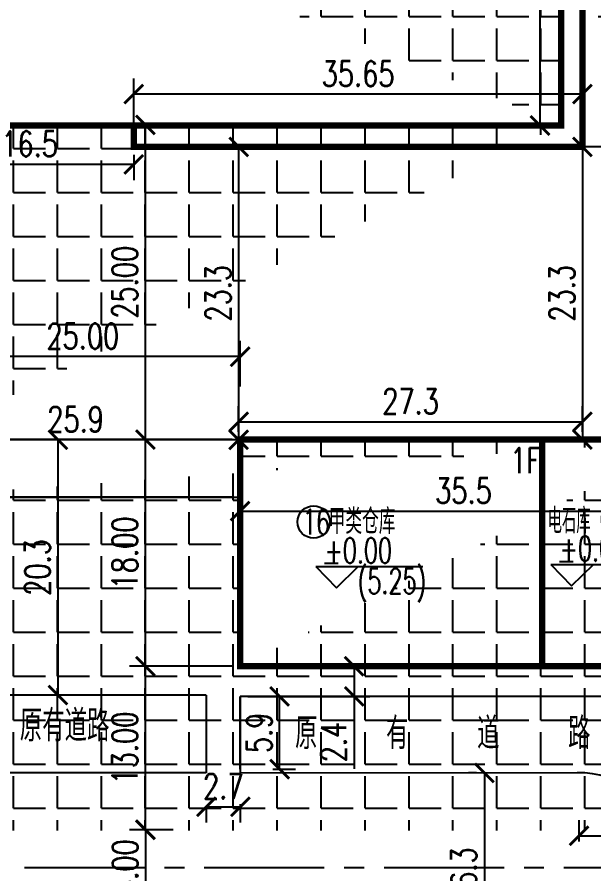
# Model space of a CAD drawing. Header units: millimetres. Extents: x 397874 to 6871063, y -8 to 5775840.
# Drawn here: x 429113.2 to 429159, y 2812818.6 to 2812886.7 of the extents above; entities that cross this region are included whole.
import ezdxf

# ---------------------------------------------------------------- set-up
doc = ezdxf.new("R2010")
doc.units = ezdxf.units.MM
doc.header["$LTSCALE"] = 1000
doc.linetypes.add('CENTER2', pattern=[28.575, 19.05, -3.175, 3.175, -3.175])
doc.linetypes.add('CONTINOUS', pattern=[0])
doc.layers.add('_TCH_MASK', color=7, linetype='Continuous')
doc.styles.add('dxfs', font='txt.shx', dxfattribs={"width": 0.7, "bigfont": 'dxfs.shx'})
doc.styles.add('HZTXT', font='txt.shx', dxfattribs={"width": 0.75, "bigfont": 'hzdx.shx'})
doc.dimstyles.new('ISO-25', dxfattribs={"dimtxt": 2, "dimasz": 0.75, "dimexe": 1.25, "dimexo": 0.625, "dimtad": 1, "dimdec": 1, "dimdsep": 46, "dimtxsty": 'HZTXT', "dimblk": 'ARCHTICK', "dimcen": 2.5, "dimadec": 0, "dimazin": 0, "dimtfac": 1, "dimtdec": 1, "dimtmove": 0, "dimatfit": 3, "dimldrblk": 'ARCHTICK', "dimfxl": 1, "dimarcsym": 0})

# ---------------------------------------------------------------- blocks, each defined once
blk = doc.blocks.new('_ArchTick')
at = {"color": 0, "linetype": 'ByBlock', "const_width": 0.15}
blk.add_lwpolyline([(-0.5, -0.5), (0.5, 0.5)], dxfattribs=at)
blk = doc.blocks.new('*D679')
at = {"color": 0, "linetype": 'CONTINOUS', "lineweight": -2, "transparency": 16777216}
for p, q in [((429125.56, 2812822.102), (429122.105, 2812822.102)), ((429123.355, 2812822.102), (429123.355, 2812816.102)), ((429125.56, 2812816.102), (429122.105, 2812816.102))]:
    blk.add_line(p, q, dxfattribs=at)
at = {"layer": 'Defpoints', "color": 0, "linetype": 'CONTINOUS', "transparency": 16777216}
for p in [(429126.185, 2812822.102), (429123.355, 2812816.102), (429126.185, 2812816.102)]:
    blk.add_point(p, dxfattribs=at)
at = {"color": 0, "linetype": 'CONTINOUS', "lineweight": -2, "transparency": 16777216, "xscale": 1.5, "yscale": 1.5, "zscale": 1.5}
for p, rotation in [((429123.355, 2812822.102), 90), ((429123.355, 2812816.102), 270)]:
    blk.add_blockref('_ArchTick', p, dxfattribs=dict(at, rotation=rotation))
at = {"color": 0, "linetype": 'CONTINOUS', "transparency": 16777216, "insert": (429121.73, 2812819.102), "char_height": 2, "attachment_point": 5, "rotation": 90, "style": 'HZTXT'}
blk.add_mtext('6.00', dxfattribs=at)
blk = doc.blocks.new('_None')
blk = doc.blocks.new('*D684')
at = {"color": 0, "linetype": 'CONTINOUS', "lineweight": -2, "transparency": 16777216}
for p, q in [((429125.032, 2812835.102), (429122.087, 2812835.102)), ((429123.337, 2812822.102), (429123.337, 2812835.102)), ((429125.56, 2812822.102), (429122.087, 2812822.102))]:
    blk.add_line(p, q, dxfattribs=at)
at = {"layer": 'Defpoints', "color": 0, "linetype": 'CONTINOUS', "transparency": 16777216}
for p in [(429123.337, 2812835.102), (429125.657, 2812835.102), (429126.185, 2812822.102)]:
    blk.add_point(p, dxfattribs=at)
at = {"color": 0, "linetype": 'CONTINOUS', "lineweight": -2, "transparency": 16777216, "xscale": 1.5, "yscale": 1.5, "zscale": 1.5}
for p, rotation in [((429123.337, 2812835.102), 90), ((429123.337, 2812822.102), 270)]:
    blk.add_blockref('_ArchTick', p, dxfattribs=dict(at, rotation=rotation))
at = {"color": 0, "linetype": 'CONTINOUS', "transparency": 16777216, "insert": (429121.712, 2812828.602), "char_height": 2, "attachment_point": 5, "rotation": 90, "style": 'HZTXT'}
blk.add_mtext('13.00', dxfattribs=at)
blk = doc.blocks.new('*D685')
at = {"color": 0, "linetype": 'CONTINOUS', "lineweight": -2, "transparency": 16777216}
for p, q in [((429130.23, 2812853.102), (429122.087, 2812853.102)), ((429123.337, 2812835.102), (429123.337, 2812853.102)), ((429130.242, 2812835.102), (429122.087, 2812835.102))]:
    blk.add_line(p, q, dxfattribs=at)
at = {"layer": 'Defpoints', "color": 0, "linetype": 'CONTINOUS', "transparency": 16777216}
for p in [(429123.337, 2812853.102), (429130.855, 2812853.102), (429130.867, 2812835.102)]:
    blk.add_point(p, dxfattribs=at)
at = {"color": 0, "linetype": 'CONTINOUS', "lineweight": -2, "transparency": 16777216, "xscale": 1.5, "yscale": 1.5, "zscale": 1.5}
for p, rotation in [((429123.337, 2812853.102), 90), ((429123.337, 2812835.102), 270)]:
    blk.add_blockref('_ArchTick', p, dxfattribs=dict(at, rotation=rotation))
at = {"color": 0, "linetype": 'CONTINOUS', "transparency": 16777216, "insert": (429121.712, 2812844.102), "char_height": 2, "attachment_point": 5, "rotation": 90, "style": 'HZTXT'}
blk.add_mtext('18.00', dxfattribs=at)
blk = doc.blocks.new('*D686')
at = {"color": 0, "linetype": 'CONTINOUS', "lineweight": -2, "transparency": 16777216}
for p, q in [((429125.032, 2812878.102), (429122.087, 2812878.102)), ((429123.337, 2812853.102), (429123.337, 2812878.102)), ((429125.032, 2812853.102), (429122.087, 2812853.102))]:
    blk.add_line(p, q, dxfattribs=at)
at = {"layer": 'Defpoints', "color": 0, "linetype": 'CONTINOUS', "transparency": 16777216}
for p in [(429123.337, 2812878.102), (429125.657, 2812878.102), (429125.657, 2812853.102)]:
    blk.add_point(p, dxfattribs=at)
at = {"color": 0, "linetype": 'CONTINOUS', "lineweight": -2, "transparency": 16777216, "xscale": 1.5, "yscale": 1.5, "zscale": 1.5}
for p, rotation in [((429123.337, 2812878.102), 90), ((429123.337, 2812853.102), 270)]:
    blk.add_blockref('_ArchTick', p, dxfattribs=dict(at, rotation=rotation))
at = {"color": 0, "linetype": 'CONTINOUS', "transparency": 16777216, "insert": (429121.712, 2812865.602), "char_height": 2, "attachment_point": 5, "rotation": 90, "style": 'HZTXT'}
blk.add_mtext('25.00', dxfattribs=at)
blk = doc.blocks.new('*D687')
at = {"color": 0, "linetype": 'CONTINOUS', "lineweight": -2, "transparency": 16777216}
for p, q in [((429105.867, 2812857.318), (429105.867, 2812860.943)), ((429130.867, 2812857.318), (429130.867, 2812860.943)), ((429130.867, 2812859.693), (429105.867, 2812859.693))]:
    blk.add_line(p, q, dxfattribs=at)
at = {"layer": 'Defpoints', "color": 0, "linetype": 'CONTINOUS', "transparency": 16777216}
for p in [(429105.867, 2812859.693), (429105.867, 2812856.693), (429130.867, 2812856.693)]:
    blk.add_point(p, dxfattribs=at)
at = {"color": 0, "linetype": 'CONTINOUS', "lineweight": -2, "transparency": 16777216, "xscale": 1.5, "yscale": 1.5, "zscale": 1.5}
for p, rotation in [((429105.867, 2812859.693), 180.0000000021344), ((429130.867, 2812859.693), 2.134452614654947e-09)]:
    blk.add_blockref('_ArchTick', p, dxfattribs=dict(at, rotation=rotation))
at = {"color": 0, "linetype": 'CONTINOUS', "transparency": 16777216, "insert": (429118.367, 2812861.318), "char_height": 2, "attachment_point": 5, "rotation": 0, "style": 'HZTXT'}
blk.add_mtext('25.00', dxfattribs=at)
blk = doc.blocks.new('*D703')
at = {"color": 0, "linetype": 'CONTINOUS', "lineweight": -2, "transparency": 16777216}
for p, q in [((429130.364, 2812908.053), (429155.94, 2812908.053)), ((429154.69, 2812908.053), (429154.69, 2812878.053)), ((429136.682, 2812878.053), (429155.94, 2812878.053))]:
    blk.add_line(p, q, dxfattribs=at)
at = {"layer": 'Defpoints', "color": 0, "linetype": 'CONTINOUS', "transparency": 16777216}
for p in [(429129.739, 2812908.053), (429136.057, 2812878.053), (429154.69, 2812878.053)]:
    blk.add_point(p, dxfattribs=at)
at = {"color": 0, "linetype": 'CONTINOUS', "lineweight": -2, "transparency": 16777216, "xscale": 1.5, "yscale": 1.5, "zscale": 1.5}
for p, rotation in [((429154.69, 2812908.053), 90), ((429154.69, 2812878.053), 270)]:
    blk.add_blockref('_ArchTick', p, dxfattribs=dict(at, rotation=rotation))
at = {"color": 0, "linetype": 'CONTINOUS', "transparency": 16777216, "insert": (429153.065, 2812893.053), "char_height": 2, "attachment_point": 5, "rotation": 90, "style": 'HZTXT'}
blk.add_mtext('30.00', dxfattribs=at)
blk = doc.blocks.new('*D847')
at = {"color": 0, "linetype": 'CONTINOUS', "lineweight": -2, "transparency": 16777216}
for p, q in [((429157.807, 2812821.178), (429157.807, 2812822.881)), ((429164.607, 2812821.207), (429164.607, 2812822.881)), ((429157.807, 2812821.631), (429164.607, 2812821.631))]:
    blk.add_line(p, q, dxfattribs=at)
at = {"layer": 'Defpoints', "color": 0, "linetype": 'CONTINOUS', "transparency": 16777216}
for p in [(429164.607, 2812821.631), (429157.807, 2812820.553), (429164.607, 2812820.582)]:
    blk.add_point(p, dxfattribs=at)
at = {"color": 0, "linetype": 'CONTINOUS', "lineweight": -2, "transparency": 16777216, "xscale": 1.5, "yscale": 1.5, "zscale": 1.5, "rotation": 180}
blk.add_blockref('_ArchTick', (429157.807, 2812821.631), dxfattribs=at)
at = {"color": 0, "linetype": 'CONTINOUS', "lineweight": -2, "transparency": 16777216, "xscale": 1.5, "yscale": 1.5, "zscale": 1.5}
blk.add_blockref('_ArchTick', (429164.607, 2812821.631), dxfattribs=at)
at = {"color": 0, "linetype": 'CONTINOUS', "transparency": 16777216, "insert": (429161.207, 2812823.256), "char_height": 2, "attachment_point": 5, "style": 'HZTXT'}
blk.add_mtext('6.8', dxfattribs=at)
blk = doc.blocks.new('*D850')
at = {"color": 0, "linetype": 'CONTINOUS', "lineweight": -2, "transparency": 16777216}
for p, q in [((429130.867, 2812846.574), (429130.867, 2812848.667)), ((429166.367, 2812846.574), (429166.367, 2812848.667)), ((429130.867, 2812847.417), (429166.367, 2812847.417))]:
    blk.add_line(p, q, dxfattribs=at)
at = {"layer": 'Defpoints', "color": 0, "linetype": 'CONTINOUS', "transparency": 16777216}
for p in [(429166.367, 2812847.417), (429130.867, 2812845.949), (429166.367, 2812845.949)]:
    blk.add_point(p, dxfattribs=at)
at = {"color": 0, "linetype": 'CONTINOUS', "lineweight": -2, "transparency": 16777216, "xscale": 1.5, "yscale": 1.5, "zscale": 1.5, "rotation": 180}
blk.add_blockref('_ArchTick', (429130.867, 2812847.417), dxfattribs=at)
at = {"color": 0, "linetype": 'CONTINOUS', "lineweight": -2, "transparency": 16777216, "xscale": 1.5, "yscale": 1.5, "zscale": 1.5}
blk.add_blockref('_ArchTick', (429166.367, 2812847.417), dxfattribs=at)
at = {"color": 0, "linetype": 'CONTINOUS', "transparency": 16777216, "insert": (429148.617, 2812849.042), "char_height": 2, "attachment_point": 5, "style": 'HZTXT'}
blk.add_mtext('35.5', dxfattribs=at)
blk = doc.blocks.new('*D851')
at = {"color": 0, "linetype": 'CONTINOUS', "lineweight": -2, "transparency": 16777216}
for p, q in [((429123.962, 2812876.353), (429131.998, 2812876.353)), ((429130.748, 2812876.353), (429130.748, 2812853.102)), ((429123.962, 2812853.102), (429131.998, 2812853.102))]:
    blk.add_line(p, q, dxfattribs=at)
at = {"layer": 'Defpoints', "color": 0, "linetype": 'CONTINOUS', "transparency": 16777216}
for p in [(429123.337, 2812876.353), (429123.337, 2812853.102), (429130.748, 2812853.102)]:
    blk.add_point(p, dxfattribs=at)
at = {"color": 0, "linetype": 'CONTINOUS', "lineweight": -2, "transparency": 16777216, "xscale": 1.5, "yscale": 1.5, "zscale": 1.5}
for p, rotation in [((429130.748, 2812876.353), 90), ((429130.748, 2812853.102), 270)]:
    blk.add_blockref('_ArchTick', p, dxfattribs=dict(at, rotation=rotation))
at = {"color": 0, "linetype": 'CONTINOUS', "transparency": 16777216, "insert": (429129.123, 2812864.728), "char_height": 2, "attachment_point": 5, "rotation": 90, "style": 'HZTXT'}
blk.add_mtext('23.3', dxfattribs=at)
blk = doc.blocks.new('*D853')
at = {"color": 0, "linetype": 'CONTINOUS', "lineweight": -2, "transparency": 16777216}
for p, q in [((429131.492, 2812835.102), (429141.181, 2812835.102)), ((429139.931, 2812835.102), (429139.931, 2812832.704)), ((429131.492, 2812832.704), (429141.181, 2812832.704)), ((429139.931, 2812832.704), (429139.931, 2812826.954))]:
    blk.add_line(p, q, dxfattribs=at)
at = {"layer": 'Defpoints', "color": 0, "linetype": 'CONTINOUS', "transparency": 16777216}
for p in [(429130.867, 2812835.102), (429130.867, 2812832.704), (429139.931, 2812832.704)]:
    blk.add_point(p, dxfattribs=at)
at = {"color": 0, "linetype": 'CONTINOUS', "lineweight": -2, "transparency": 16777216, "xscale": 1.5, "yscale": 1.5, "zscale": 1.5}
for p, rotation in [((429139.931, 2812835.102), 90), ((429139.931, 2812832.704), 270)]:
    blk.add_blockref('_ArchTick', p, dxfattribs=dict(at, rotation=rotation))
at = {"color": 0, "linetype": 'CONTINOUS', "transparency": 16777216, "insert": (429138.306, 2812829.079), "char_height": 2, "attachment_point": 5, "rotation": 90, "style": 'HZTXT'}
blk.add_mtext('2.4', dxfattribs=at)
blk = doc.blocks.new('*D855')
at = {"color": 0, "linetype": 'CONTINOUS', "lineweight": -2, "transparency": 16777216}
for p, q in [((429122.416, 2812876.978), (429122.416, 2812881.793)), ((429158.066, 2812876.978), (429158.066, 2812881.793)), ((429158.066, 2812880.543), (429122.416, 2812880.543))]:
    blk.add_line(p, q, dxfattribs=at)
at = {"layer": 'Defpoints', "color": 0, "linetype": 'CONTINOUS', "transparency": 16777216}
for p in [(429122.416, 2812880.543), (429122.416, 2812876.353), (429158.066, 2812876.353)]:
    blk.add_point(p, dxfattribs=at)
at = {"color": 0, "linetype": 'CONTINOUS', "lineweight": -2, "transparency": 16777216, "xscale": 1.5, "yscale": 1.5, "zscale": 1.5, "rotation": 180}
blk.add_blockref('_ArchTick', (429122.416, 2812880.543), dxfattribs=at)
at = {"color": 0, "linetype": 'CONTINOUS', "lineweight": -2, "transparency": 16777216, "xscale": 1.5, "yscale": 1.5, "zscale": 1.5}
blk.add_blockref('_ArchTick', (429158.066, 2812880.543), dxfattribs=at)
at = {"color": 0, "linetype": 'CONTINOUS', "transparency": 16777216, "insert": (429140.241, 2812882.168), "char_height": 2, "attachment_point": 5, "style": 'HZTXT'}
blk.add_mtext('35.65', dxfattribs=at)
blk = doc.blocks.new('*D883')
at = {"color": 0, "linetype": 'CONTINOUS', "lineweight": -2, "transparency": 16777216}
for p, q in [((429128.181, 2812823.941), (429128.181, 2812822.691)), ((429128.181, 2812823.941), (429130.881, 2812823.941)), ((429130.881, 2812824.144), (429130.881, 2812822.691))]:
    blk.add_line(p, q, dxfattribs=at)
at = {"layer": 'Defpoints', "color": 0, "linetype": 'CONTINOUS', "transparency": 16777216}
for p in [(429128.181, 2812824.566), (429130.881, 2812824.769), (429130.881, 2812823.941)]:
    blk.add_point(p, dxfattribs=at)
at = {"color": 0, "linetype": 'CONTINOUS', "lineweight": -2, "transparency": 16777216, "xscale": 1.5, "yscale": 1.5, "zscale": 1.5, "rotation": 180}
blk.add_blockref('_ArchTick', (429128.181, 2812823.941), dxfattribs=at)
at = {"color": 0, "linetype": 'CONTINOUS', "lineweight": -2, "transparency": 16777216, "xscale": 1.5, "yscale": 1.5, "zscale": 1.5}
blk.add_blockref('_ArchTick', (429130.881, 2812823.941), dxfattribs=at)
at = {"color": 0, "linetype": 'CONTINOUS', "transparency": 16777216, "insert": (429129.531, 2812825.566), "char_height": 2, "attachment_point": 5, "style": 'HZTXT'}
blk.add_mtext('2.7', dxfattribs=at)
blk = doc.blocks.new('*D884')
at = {"color": 0, "linetype": 'CONTINOUS', "lineweight": -2, "transparency": 16777216}
for p, q in [((429133.495, 2812832.702), (429135.258, 2812832.702)), ((429134.008, 2812826.919), (429134.008, 2812832.702)), ((429133.455, 2812826.919), (429135.258, 2812826.919))]:
    blk.add_line(p, q, dxfattribs=at)
at = {"layer": 'Defpoints', "color": 0, "linetype": 'CONTINOUS', "transparency": 16777216}
for p in [(429132.87, 2812832.702), (429134.008, 2812832.702), (429132.83, 2812826.919)]:
    blk.add_point(p, dxfattribs=at)
at = {"color": 0, "linetype": 'CONTINOUS', "lineweight": -2, "transparency": 16777216, "xscale": 1.5, "yscale": 1.5, "zscale": 1.5}
for p, rotation in [((429134.008, 2812832.702), 90), ((429134.008, 2812826.919), 270)]:
    blk.add_blockref('_ArchTick', p, dxfattribs=dict(at, rotation=rotation))
at = {"color": 0, "linetype": 'CONTINOUS', "transparency": 16777216, "insert": (429132.383, 2812829.811), "char_height": 2, "attachment_point": 5, "rotation": 90, "style": 'HZTXT'}
blk.add_mtext('5.9', dxfattribs=at)
blk = doc.blocks.new('*D939')
at = {"color": 0, "linetype": 'CONTINOUS', "lineweight": -2, "transparency": 16777216}
for p, q in [((429149.647, 2812826.628), (429149.022, 2812826.628)), ((429150.272, 2812826.628), (429150.272, 2812810.302)), ((429149.647, 2812810.302), (429149.022, 2812810.302))]:
    blk.add_line(p, q, dxfattribs=at)
at = {"layer": 'Defpoints', "color": 0, "linetype": 'CONTINOUS', "transparency": 16777216}
for p in [(429150.272, 2812826.628), (429150.272, 2812810.302), (429150.272, 2812810.302)]:
    blk.add_point(p, dxfattribs=at)
at = {"color": 0, "linetype": 'CONTINOUS', "lineweight": -2, "transparency": 16777216, "xscale": 1.5, "yscale": 1.5, "zscale": 1.5}
for p, rotation in [((429150.272, 2812826.628), 90), ((429150.272, 2812810.302), 270)]:
    blk.add_blockref('_ArchTick', p, dxfattribs=dict(at, rotation=rotation))
at = {"color": 0, "linetype": 'CONTINOUS', "transparency": 16777216, "insert": (429148.647, 2812818.465), "char_height": 2, "attachment_point": 5, "rotation": 90, "style": 'HZTXT'}
blk.add_mtext('16.3', dxfattribs=at)
blk = doc.blocks.new('*D962')
at = {"color": 0, "linetype": 'CONTINOUS', "lineweight": -2, "transparency": 16777216}
for p, q in [((429130.748, 2812853.088), (429104.839, 2812853.088)), ((429104.839, 2812852.477), (429104.839, 2812851.838)), ((429130.748, 2812852.477), (429130.748, 2812851.838))]:
    blk.add_line(p, q, dxfattribs=at)
at = {"layer": 'Defpoints', "color": 0, "linetype": 'CONTINOUS', "transparency": 16777216}
for p in [(429104.839, 2812853.102), (429104.839, 2812853.088), (429130.748, 2812853.102)]:
    blk.add_point(p, dxfattribs=at)
at = {"color": 0, "linetype": 'CONTINOUS', "lineweight": -2, "transparency": 16777216, "xscale": 1.5, "yscale": 1.5, "zscale": 1.5, "rotation": 180}
blk.add_blockref('_ArchTick', (429104.839, 2812853.088), dxfattribs=at)
at = {"color": 0, "linetype": 'CONTINOUS', "lineweight": -2, "transparency": 16777216, "xscale": 1.5, "yscale": 1.5, "zscale": 1.5}
blk.add_blockref('_ArchTick', (429130.748, 2812853.088), dxfattribs=at)
at = {"color": 0, "linetype": 'CONTINOUS', "transparency": 16777216, "insert": (429117.794, 2812854.713), "char_height": 2, "attachment_point": 5, "style": 'HZTXT'}
blk.add_mtext('25.9', dxfattribs=at)
blk = doc.blocks.new('*D965')
at = {"color": 0, "linetype": 'CONTINOUS', "lineweight": -2, "transparency": 16777216}
for p, q in [((429115.763, 2812853.088), (429115.138, 2812853.088)), ((429116.388, 2812853.088), (429116.388, 2812832.804)), ((429115.763, 2812832.804), (429115.138, 2812832.804))]:
    blk.add_line(p, q, dxfattribs=at)
at = {"layer": 'Defpoints', "color": 0, "linetype": 'CONTINOUS', "transparency": 16777216}
for p in [(429116.388, 2812853.088), (429116.388, 2812832.804), (429116.388, 2812832.804)]:
    blk.add_point(p, dxfattribs=at)
at = {"color": 0, "linetype": 'CONTINOUS', "lineweight": -2, "transparency": 16777216, "xscale": 1.5, "yscale": 1.5, "zscale": 1.5}
for p, rotation in [((429116.388, 2812853.088), 90), ((429116.388, 2812832.804), 270)]:
    blk.add_blockref('_ArchTick', p, dxfattribs=dict(at, rotation=rotation))
at = {"color": 0, "linetype": 'CONTINOUS', "transparency": 16777216, "insert": (429114.763, 2812842.946), "char_height": 2, "attachment_point": 5, "rotation": 90, "style": 'HZTXT'}
blk.add_mtext('20.3', dxfattribs=at)
blk = doc.blocks.new('*D967')
at = {"color": 0, "linetype": 'CONTINOUS', "lineweight": -2, "transparency": 16777216}
for p, q in [((429157.441, 2812876.353), (429156.816, 2812876.353)), ((429158.066, 2812876.353), (429158.066, 2812853.102)), ((429157.441, 2812853.102), (429156.816, 2812853.102))]:
    blk.add_line(p, q, dxfattribs=at)
at = {"layer": 'Defpoints', "color": 0, "linetype": 'CONTINOUS', "transparency": 16777216}
for p in [(429158.066, 2812876.353), (429158.066, 2812853.102), (429158.066, 2812853.102)]:
    blk.add_point(p, dxfattribs=at)
at = {"color": 0, "linetype": 'CONTINOUS', "lineweight": -2, "transparency": 16777216, "xscale": 1.5, "yscale": 1.5, "zscale": 1.5}
for p, rotation in [((429158.066, 2812876.353), 90), ((429158.066, 2812853.102), 270)]:
    blk.add_blockref('_ArchTick', p, dxfattribs=dict(at, rotation=rotation))
at = {"color": 0, "linetype": 'CONTINOUS', "transparency": 16777216, "insert": (429156.441, 2812864.728), "char_height": 2, "attachment_point": 5, "rotation": 90, "style": 'HZTXT'}
blk.add_mtext('23.3', dxfattribs=at)
blk = doc.blocks.new('*D968')
at = {"color": 0, "linetype": 'CONTINOUS', "lineweight": -2, "transparency": 16777216}
for p, q in [((429130.748, 2812853.727), (429130.748, 2812855.767)), ((429158.066, 2812853.727), (429158.066, 2812855.767)), ((429130.748, 2812854.517), (429158.066, 2812854.517))]:
    blk.add_line(p, q, dxfattribs=at)
at = {"layer": 'Defpoints', "color": 0, "linetype": 'CONTINOUS', "transparency": 16777216}
for p in [(429158.066, 2812854.517), (429130.748, 2812853.102), (429158.066, 2812853.102)]:
    blk.add_point(p, dxfattribs=at)
at = {"color": 0, "linetype": 'CONTINOUS', "lineweight": -2, "transparency": 16777216, "xscale": 1.5, "yscale": 1.5, "zscale": 1.5, "rotation": 180}
blk.add_blockref('_ArchTick', (429130.748, 2812854.517), dxfattribs=at)
at = {"color": 0, "linetype": 'CONTINOUS', "lineweight": -2, "transparency": 16777216, "xscale": 1.5, "yscale": 1.5, "zscale": 1.5}
blk.add_blockref('_ArchTick', (429158.066, 2812854.517), dxfattribs=at)
at = {"color": 0, "linetype": 'CONTINOUS', "transparency": 16777216, "insert": (429144.407, 2812856.142), "char_height": 2, "attachment_point": 5, "style": 'HZTXT'}
blk.add_mtext('27.3', dxfattribs=at)
blk = doc.blocks.new('*D969')
at = {"color": 0, "linetype": 'CONTINOUS', "lineweight": -2, "transparency": 16777216}
for p, q in [((429105.867, 2812875.728), (429105.867, 2812873.72)), ((429122.416, 2812875.728), (429122.416, 2812873.72)), ((429122.416, 2812874.97), (429105.867, 2812874.97))]:
    blk.add_line(p, q, dxfattribs=at)
at = {"layer": 'Defpoints', "color": 0, "linetype": 'CONTINOUS', "transparency": 16777216}
for p in [(429105.867, 2812876.353), (429122.416, 2812876.353), (429105.867, 2812874.97)]:
    blk.add_point(p, dxfattribs=at)
at = {"color": 0, "linetype": 'CONTINOUS', "lineweight": -2, "transparency": 16777216, "xscale": 1.5, "yscale": 1.5, "zscale": 1.5, "rotation": 180}
blk.add_blockref('_ArchTick', (429105.867, 2812874.97), dxfattribs=at)
at = {"color": 0, "linetype": 'CONTINOUS', "lineweight": -2, "transparency": 16777216, "xscale": 1.5, "yscale": 1.5, "zscale": 1.5}
blk.add_blockref('_ArchTick', (429122.416, 2812874.97), dxfattribs=at)
at = {"color": 0, "linetype": 'CONTINOUS', "transparency": 16777216, "insert": (429114.142, 2812876.595), "char_height": 2, "attachment_point": 5, "style": 'HZTXT'}
blk.add_mtext('16.5', dxfattribs=at)
blk = doc.blocks.new('*D991')
at = {"color": 0, "linetype": 'CONTINOUS', "lineweight": -2, "transparency": 16777216}
for p, q in [((429130.242, 2812853.102), (429110.332, 2812853.102)), ((429111.582, 2812848.539), (429111.582, 2812853.102)), ((429130.242, 2812848.539), (429110.332, 2812848.539))]:
    blk.add_line(p, q, dxfattribs=at)
at = {"layer": 'Defpoints', "color": 0, "linetype": 'CONTINOUS', "transparency": 16777216}
for p in [(429111.582, 2812853.102), (429130.867, 2812853.102), (429130.867, 2812848.539)]:
    blk.add_point(p, dxfattribs=at)
at = {"color": 0, "linetype": 'CONTINOUS', "lineweight": -2, "transparency": 16777216, "xscale": 1.5, "yscale": 1.5, "zscale": 1.5}
for p, rotation in [((429111.582, 2812853.102), 90), ((429111.582, 2812848.539), 270)]:
    blk.add_blockref('_ArchTick', p, dxfattribs=dict(at, rotation=rotation))
at = {"color": 0, "linetype": 'CONTINOUS', "transparency": 16777216, "insert": (429109.957, 2812850.821), "char_height": 2, "attachment_point": 5, "rotation": 90, "style": 'HZTXT'}
blk.add_mtext('4.6', dxfattribs=at)

msp = doc.modelspace()

# ---------------------------------------------------------------- hatches: boundary and pattern name
at = {"linetype": 'CONTINOUS'}
h = msp.add_hatch(dxfattribs=at)
h.set_pattern_fill('GRASS', color=3, scale=0.054, style=0)
h.set_pattern_definition([(90, (428986.6436, 2812723.6871), (-0.969867, 0.969867), [0.257175, -1.682559]), (45, (428986.6436, 2812723.6871), (-0.9698677, 0.9698677), [0.257175, -1.114425]), (135, (428986.6436, 2812723.6871), (-0.9698677, -0.9698677), [0.257175, -1.114425])])
edge = h.paths.add_edge_path()
edge.add_line((428996.534, 2812984.894), (429007.751, 2812986.572))
edge.add_arc((428245.5, 2812967.568), 762.487, 0.233679, 1.428202, ccw=False)
edge.add_line((429007.981, 2812970.678), (429010.393, 2812757.703))
edge.add_arc((429028.392, 2812757.891), 18, 180.59848, 268.15967)
edge.add_line((429027.814, 2812739.9), (429168.81, 2812735.37))
edge.add_arc((429182.64, 2812620.562), 115.638, 87.64632, 96.86841, ccw=False)
edge.add_line((429187.389, 2812736.102), (429187.391, 2812858.041))
edge.add_arc((425829.037, 2812780.795), 3359.242, 1.317645, 1.469012)
edge.add_line((429187.175, 2812866.913), (429187.032, 2812877.852))
edge.add_line((429187.032, 2812877.852), (429191.391, 2812878.102))
edge.add_line((429191.391, 2812878.102), (429191.395, 2812730.731))
edge.add_line((429191.395, 2812730.731), (429255.258, 2812727.933))
edge.add_line((429255.258, 2812727.933), (429255.258, 2812723.687))
edge.add_line((429255.258, 2812723.687), (429168.385, 2812728.376))
edge.add_line((429168.385, 2812728.376), (429129.36, 2812730.11))
edge.add_line((429129.36, 2812730.11), (429091.518, 2812731.731))
edge.add_line((429091.518, 2812731.731), (429068.655, 2812732.74))
edge.add_line((429068.655, 2812732.74), (428995.964, 2812736.193))
edge.add_arc((428996.365, 2812744.639), 8.455, 181.28443, 267.28067, ccw=False)
edge.add_line((428987.912, 2812744.449), (428988.493, 2812805.44))
edge.add_line((428988.493, 2812805.44), (428987.758, 2812883.63))
edge.add_line((428987.758, 2812883.63), (428987.248, 2812934.771))
edge.add_line((428987.248, 2812934.771), (428986.762, 2812983.747))
edge.add_line((428986.762, 2812983.747), (428996.534, 2812984.894))
h = msp.add_hatch(dxfattribs=at)
h.set_pattern_fill('ANGLE', color=252, scale=0.5, style=0)
h.set_pattern_definition([(360, (-303.9914, -531.6), (-3e-12, 3.4925), [2.54, -0.9525]), (90, (-303.9914, -531.6), (-3.4925, -3e-12), [2.54, -0.9525])])
edge = h.paths.add_edge_path()
edge.add_line((429085.873, 2812822.052), (429169.39, 2812822.052))
edge.add_arc((429169.39, 2812834.052), 12, 270, 359.99869)
edge.add_line((429181.39, 2812834.052), (429181.391, 2812857.885))
edge.add_arc((429169.387, 2812857.885), 12.004, 359.99869, 420.87143)
edge.add_arc((429183.618, 2812883.424), 17.232, 178.53285, 240.87143, ccw=False)
edge.add_line((429166.392, 2812883.865), (429166.392, 2812904.114))
edge.add_arc((429154.392, 2812904.114), 12, 359.99874, 449.99987)
edge.add_line((429154.392, 2812916.114), (429077.872, 2812917.879))
edge.add_arc((429020.191, 2812912.971), 57.889, -4.98366, 4.86336, ccw=False)
edge.add_line((429077.323, 2812907.942), (429079.39, 2812832.754))
edge.add_arc((429089.03, 2812831.279), 9.753, 171.30144, 251.11194)
edge = h.paths.add_edge_path(flags=16)
edge.add_line((429104.839, 2812848.539), (429104.839, 2812827.113))
edge.add_line((429081.81, 2812826.913), (429104.839, 2812827.113))
edge.add_line((429081.81, 2812848.801), (429081.81, 2812826.913))
edge.add_line((429096.867, 2812848.801), (429081.81, 2812848.801))
edge.add_line((429156.392, 2812878.102), (429105.878, 2812878.102))
edge.add_line((429105.878, 2812855.102), (429105.878, 2812878.102))
edge.add_line((429083.878, 2812855.102), (429105.878, 2812855.102))
edge.add_line((429083.878, 2812878.102), (429083.878, 2812855.102))
edge.add_line((429156.392, 2812908.102), (429156.392, 2812878.102))
edge.add_line((429083.873, 2812908.102), (429083.873, 2812878.102))
edge.add_line((429083.873, 2812908.102), (429156.392, 2812908.102))
edge.add_line((429166.385, 2812835.054), (429130.867, 2812835.054))
edge.add_line((429166.385, 2812835.054), (429166.385, 2812853.154))
edge.add_line((429130.867, 2812835.054), (429130.867, 2812853.084))
edge.add_line((429130.867, 2812853.084), (429166.662, 2812853.108))

# ---------------------------------------------------------------- linework, layer by layer
at = {"color": 3, "linetype": 'CONTINOUS'}
for p, q in [((429122.416, 2812878.061), (429122.416, 2812876.353)), ((429164.263, 2812876.36), (429158.066, 2812876.353)), ((429136.875, 2812843.032), (429145.382, 2812843.032)), ((429136.875, 2812843.032), (429138.514, 2812841.331)), ((429138.514, 2812841.331), (429140.257, 2812843.032)), ((429155.562, 2812843.185), (429164.069, 2812843.185)), ((429155.562, 2812843.185), (429157.201, 2812841.483)), ((429157.201, 2812841.483), (429158.944, 2812843.185)), ((429130.881, 2812826.921), (429130.881, 2812832.704))]:
    msp.add_line(p, q, dxfattribs=at)
at = {"color": 0, "linetype": 'CONTINOUS'}
msp.add_line((429104.839, 2812848.539), (429130.867, 2812848.539), dxfattribs=at)
at = {"color": 0, "linetype": 'CONTINOUS', "ltscale": 10}
for p, q in [((429137.566, 2812843.276), (429138.65, 2812843.276)), ((429156.252, 2812843.428), (429157.337, 2812843.428))]:
    msp.add_line(p, q, dxfattribs=at)
at = {"color": 6, "linetype": 'CONTINOUS'}
for p, q in [((429128.182, 2812832.804), (429108.325, 2812832.804)), ((429128.182, 2812832.804), (429128.181, 2812826.623)), ((429173.673, 2812832.702), (429130.881, 2812832.702)), ((429130.882, 2812832.702), (429130.884, 2812826.619)), ((429128.181, 2812826.621), (429108.325, 2812826.621)), ((429158.269, 2812826.631), (429130.881, 2812826.619))]:
    msp.add_line(p, q, dxfattribs=at)
at = {"color": 1, "linetype": 'CENTER2', "ltscale": 0.0005}
msp.add_line((429070.873, 2812819.102), (429184.263, 2812819.102), dxfattribs=at)
at = {"color": 0, "linetype": 'CONTINOUS'}
msp.add_circle((429136.712, 2812846.559), 1.286, dxfattribs=at)
at = {"layer": '_TCH_MASK', "color": 4, "linetype": 'CONTINOUS', "const_width": 0.5}
for points in [[(429156.367, 2812878.047), (429156.355, 2812909.76), (429158.063, 2812909.76), (429158.066, 2812876.353), (429122.416, 2812876.353)], [(429083.875, 2812878.005), (429083.875, 2812908.053), (429156.367, 2812908.053), (429156.366, 2812878.053), (429105.849, 2812878.053)], [(429122.416, 2812876.105), (429122.416, 2812878.061)], [(429166.367, 2812835.102), (429166.367, 2812853.102), (429130.867, 2812853.102), (429130.867, 2812835.102), (429166.367, 2812835.102), (429166.367, 2812853.084)], [(429154.867, 2812835.054), (429154.867, 2812853.084)]]:
    msp.add_lwpolyline(points, dxfattribs=at)
at = {"layer": '_TCH_MASK', "color": 6, "linetype": 'CONTINOUS'}
msp.add_arc((429157.867, 2812819.7), 6.935, 13.60674, 91.84438, dxfattribs=at)

# ---------------------------------------------------------------- texts
at = {"color": 3, "linetype": 'CONTINOUS', "ltscale": 10, "style": 'HZTXT', "width": 0.75}
msp.add_text('1F', height=2, dxfattribs=at).set_placement((429152.321, 2812850.447))
at = {"color": 0, "linetype": 'CONTINOUS', "ltscale": 10}
for s, height, style, width, p in [('16', 2, 'dxfs', 0.625, (429135.846, 2812845.575)), ('甲类仓库', 2, 'dxfs', 0.7, (429137.899, 2812845.609, 22.464)), ('电石库（甲类）', 2, 'dxfs', 0.6, (429155.302, 2812845.656, 22.464)), ('+0.00', 2, 'HZTXT', 0.65, (429137.581, 2812843.292)), ('+0.00', 2, 'HZTXT', 0.65, (429156.268, 2812843.445)), ('(5.25)', 2, 'HZTXT', 0.65, (429140.204, 2812840.865)), ('原有道路', 2.5, 'HZTXT', 0.75, (429113.362, 2812829.123)), ('原   有   道   路', 2.5, 'HZTXT', 0.75, (429135.233, 2812828.518))]:
    msp.add_text(s, height=height, dxfattribs=dict(at, style=style, width=width)).set_placement(p)

# ---------------------------------------------------------------- dimensions: what is measured, and where the dimension line sits
at = {"color": 3, "linetype": 'CONTINOUS'}
for base, p1, p2, override, picture, middle in [((429154.69, 2812878.053), (429129.739, 2812908.053), (429136.057, 2812878.053), {"dimasz": 1.5, "dimdec": 2, "dimzin": 0, "dimldrblk": 'None'}, '*D703', (429153.065, 2812893.053)), ((429123.337, 2812878.102), (429125.657, 2812853.102), (429125.657, 2812878.102), {"dimasz": 1.5, "dimdec": 2, "dimzin": 0, "dimldrblk": 'None'}, '*D686', (429121.712, 2812865.602)), ((429130.748, 2812853.102), (429123.337, 2812876.353), (429123.337, 2812853.102), {"dimasz": 1.5, "dimzin": 0, "dimldrblk": 'None'}, '*D851', (429129.123, 2812864.728)), ((429158.066, 2812853.102), (429158.066, 2812876.353), (429158.066, 2812853.102), {"dimasz": 1.5, "dimzin": 0, "dimldrblk": 'None'}, '*D967', (429156.441, 2812864.728)), ((429111.582, 2812853.102), (429130.867, 2812848.539), (429130.867, 2812853.102), {"dimasz": 1.5, "dimzin": 0, "dimldrblk": 'None'}, '*D991', (429109.957, 2812850.821)), ((429116.388, 2812832.804), (429116.388, 2812853.088), (429116.388, 2812832.804), {"dimasz": 1.5, "dimzin": 0, "dimldrblk": 'None'}, '*D965', (429114.763, 2812842.946)), ((429123.337, 2812853.102), (429130.867, 2812835.102), (429130.855, 2812853.102), {"dimasz": 1.5, "dimdec": 2, "dimzin": 0, "dimldrblk": 'None'}, '*D685', (429121.712, 2812844.102)), ((429123.337, 2812835.102), (429126.185, 2812822.102), (429125.657, 2812835.102), {"dimasz": 1.5, "dimdec": 2, "dimzin": 0, "dimldrblk": 'None'}, '*D684', (429121.712, 2812828.602)), ((429139.931, 2812832.704), (429130.867, 2812835.102), (429130.867, 2812832.704), {"dimasz": 1.5, "dimzin": 0, "dimldrblk": 'None'}, '*D853', (429138.306, 2812829.079)), ((429150.272, 2812810.302), (429150.272, 2812826.628), (429150.272, 2812810.302), {"dimasz": 1.5, "dimzin": 0, "dimldrblk": 'None'}, '*D939', (429148.647, 2812818.465)), ((429123.355, 2812816.102), (429126.185, 2812822.102), (429126.185, 2812816.102), {"dimasz": 1.5, "dimdec": 2, "dimzin": 0, "dimldrblk": 'None'}, '*D679', (429121.73, 2812819.102))]:
    dim = msp.add_linear_dim(base=base, p1=p1, p2=p2, angle=90, dimstyle='ISO-25', override=override, dxfattribs=at)
    dim.commit()
    dim.dimension.update_dxf_attribs({"geometry": picture, "text_midpoint": middle})
dim = msp.add_linear_dim(base=(429122.416, 2812880.543), p1=(429158.066, 2812876.353), p2=(429122.416, 2812876.353), text='35.65', dimstyle='ISO-25', override={"dimasz": 1.5, "dimzin": 0, "dimldrblk": 'None'}, dxfattribs=at)
dim.commit()
dim.dimension.update_dxf_attribs({"geometry": '*D855', "text_midpoint": (429140.241, 2812882.168)})
for base, p1, p2, picture, middle in [((429105.867, 2812874.97), (429122.416, 2812876.353), (429105.867, 2812876.353), '*D969', (429114.142, 2812876.595)), ((429158.066, 2812854.517), (429130.748, 2812853.102), (429158.066, 2812853.102), '*D968', (429144.407, 2812856.142)), ((429104.839, 2812853.088), (429130.748, 2812853.102), (429104.839, 2812853.102), '*D962', (429117.794, 2812854.713)), ((429166.367, 2812847.417), (429130.867, 2812845.949), (429166.367, 2812845.949), '*D850', (429148.617, 2812849.042)), ((429164.607, 2812821.631), (429157.807, 2812820.553), (429164.607, 2812820.582), '*D847', (429161.207, 2812823.256))]:
    dim = msp.add_linear_dim(base=base, p1=p1, p2=p2, dimstyle='ISO-25', override={"dimasz": 1.5, "dimzin": 0, "dimldrblk": 'None'}, dxfattribs=at)
    dim.commit()
    dim.dimension.update_dxf_attribs({"geometry": picture, "text_midpoint": middle})
dim = msp.add_aligned_dim(p1=(429130.867, 2812856.693), p2=(429105.867, 2812856.693), distance=-3, dimstyle='ISO-25', override={"dimasz": 1.5, "dimdec": 2, "dimzin": 0, "dimldrblk": 'None'}, dxfattribs=at)
dim.commit()
dim.dimension.update_dxf_attribs({"geometry": '*D687', "text_midpoint": (429118.367, 2812861.318)})
dim = msp.add_linear_dim(base=(429134.008, 2812832.702), p1=(429132.83, 2812826.919), p2=(429132.87, 2812832.702), angle=90, text='5.9', dimstyle='ISO-25', override={"dimasz": 1.5, "dimzin": 0, "dimldrblk": 'None'}, dxfattribs=at)
dim.commit()
dim.dimension.update_dxf_attribs({"geometry": '*D884', "text_midpoint": (429132.383, 2812829.811)})
dim = msp.add_linear_dim(base=(429130.881, 2812823.941), p1=(429128.181, 2812824.566), p2=(429130.881, 2812824.769), dimstyle='ISO-25', override={"dimasz": 1.5, "dimzin": 0, "dimldrblk": 'None'}, dxfattribs=at)
dim.commit()
dim.dimension.update_dxf_attribs({"geometry": '*D883', "text_midpoint": (429129.531, 2812823.941), "dimtype": 160})

doc.saveas('drawing.dxf')
